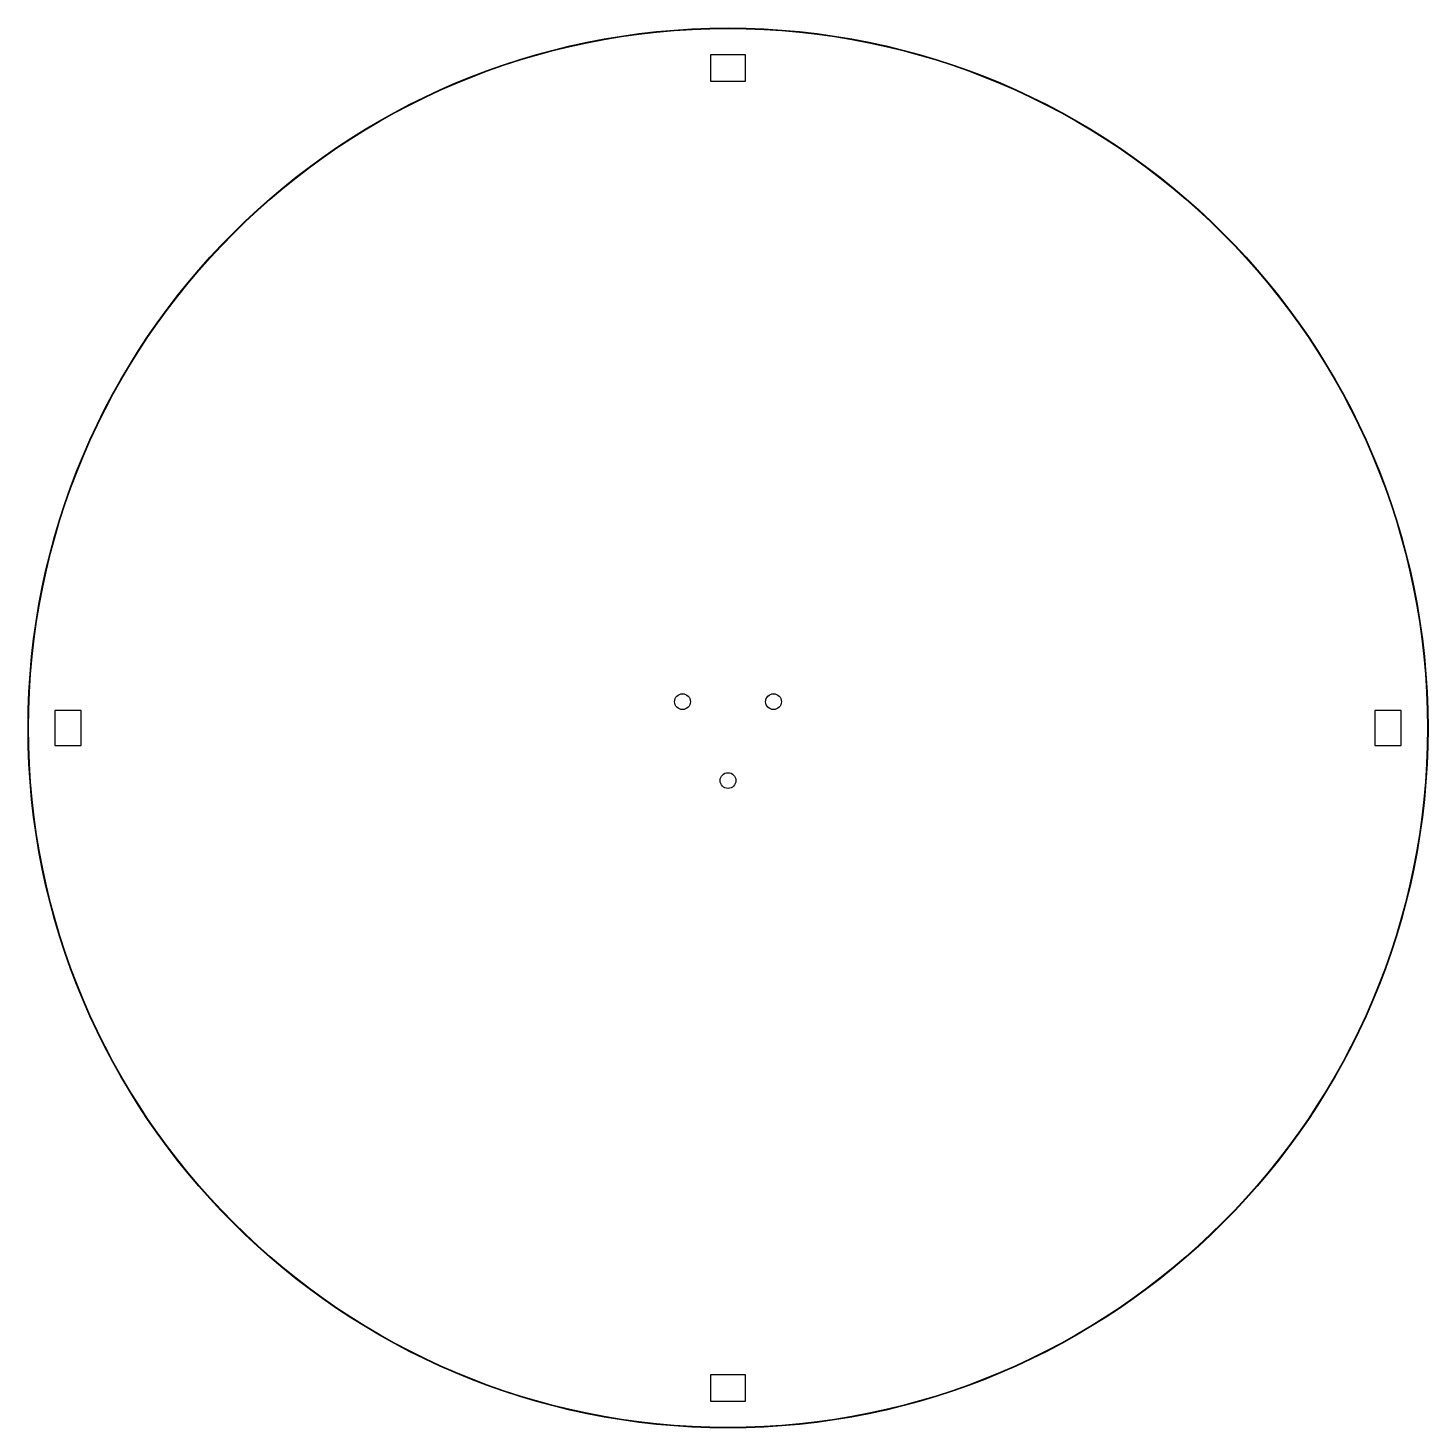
# Model space of a CAD drawing. Header units: millimetres. Extents: x 117 to 383, y 168 to 434.
import ezdxf

# ---------------------------------------------------------------- set-up
doc = ezdxf.new("R2010")
doc.units = ezdxf.units.MM
doc.layers.get('0').update_dxf_attribs({"linetype": 'CONTINUOUS'})

msp = doc.modelspace()

# ---------------------------------------------------------------- linework, layer by layer
for points in [[(246.7, 423.89), (253.3, 423.89), (253.3, 428.89), (246.7, 428.89)], [(127, 297.59), (127, 304.19), (122, 304.19), (122, 297.59)], [(373, 304.19), (373, 297.59), (378, 297.59), (378, 304.19)], [(253.3, 177.89), (246.7, 177.89), (246.7, 172.89), (253.3, 172.89)]]:
    msp.add_lwpolyline(points, close=True)
for centre, radius in [((250, 300.89), 133.1), ((250, 300.89), 133), ((241.34, 305.89), 1.5), ((258.66, 305.89), 1.5), ((250, 290.89), 1.5)]:
    msp.add_circle(centre, radius)

doc.saveas('drawing.dxf')
